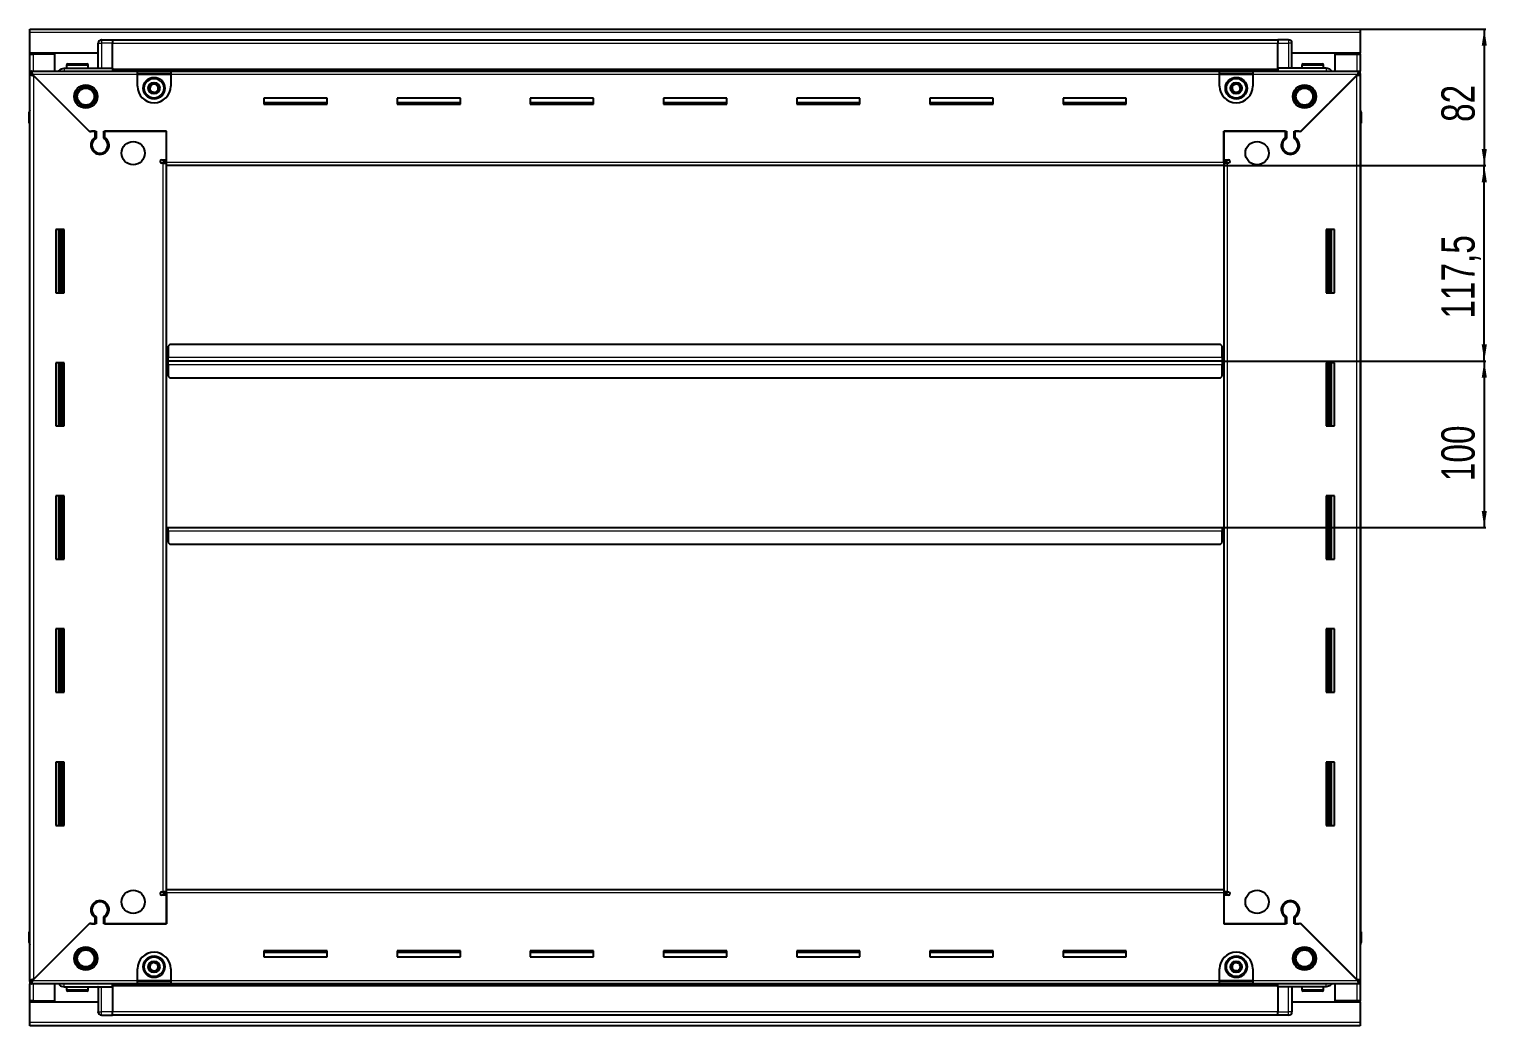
# Model space of a CAD drawing. Header units: millimetres. Extents: x 834 to 4858, y -1009 to 1917.
# Drawn here: x 3983 to 4858, y 1177 to 1776 of the extents above; entities that cross this region are included whole.
import ezdxf

# ---------------------------------------------------------------- set-up
doc = ezdxf.new("R2010")
doc.units = ezdxf.units.MM
doc.layers.add('FORMAT', color=7, linetype='Continuous')
doc.styles.add('SLDTEXTSTYLE0', font='TXT', dxfattribs={"width": 0.75})
doc.dimstyles.new('SLDDIMSTYLE0', dxfattribs={"dimtxt": 20, "dimasz": 10, "dimexe": 0, "dimexo": 0.0625, "dimgap": 5, "dimtad": 2, "dimdec": 1, "dimrnd": 1e-09, "dimzin": 12, "dimdsep": 46, "dimtxsty": 'SLDTEXTSTYLE0', "dimsah": 1, "dimcen": 0.09, "dimadec": 0, "dimazin": 3, "dimtfac": 1, "dimtofl": 0, "dimtmove": 0, "dimatfit": 3, "dimfxl": 0, "dimfrac": 2, "dimtolj": 1, "dimtzin": 12, "dimarcsym": 0})

# ---------------------------------------------------------------- blocks, each defined once
blk = doc.blocks.new('_D_5')
at = {"layer": 'FORMAT'}
for p, q in [((4782.21, 1776.26), (4857.7, 1776.26)), ((4856.7, 1776.26), (4856.7, 1694.26)), ((4700.21, 1694.26), (4857.7, 1694.26))]:
    blk.add_line(p, q, dxfattribs=at)
for points in [[(4856.7, 1776.26), (4855.16, 1766.26), (4858.24, 1766.26)], [(4856.7, 1694.26), (4858.24, 1704.26), (4855.16, 1704.26)]]:
    blk.add_solid(points, dxfattribs=at)
at = {"layer": 'FORMAT', "insert": (4830.92, 1720.48), "char_height": 20, "attachment_point": 1, "rotation": 90, "style": 'SLDTEXTSTYLE0'}
blk.add_mtext('82', dxfattribs=at)
blk = doc.blocks.new('_D_6')
at = {"layer": 'FORMAT'}
for p, q in [((4700.21, 1694.26), (4857.7, 1694.26)), ((4856.7, 1576.76), (4856.7, 1694.26)), ((4699.21, 1576.76), (4857.7, 1576.76))]:
    blk.add_line(p, q, dxfattribs=at)
for points in [[(4856.7, 1694.26), (4855.16, 1684.26), (4858.24, 1684.26)], [(4856.7, 1576.76), (4858.24, 1586.76), (4855.16, 1586.76)]]:
    blk.add_solid(points, dxfattribs=at)
at = {"layer": 'FORMAT', "insert": (4830.92, 1602.26), "char_height": 20, "attachment_point": 1, "rotation": 90, "style": 'SLDTEXTSTYLE0'}
blk.add_mtext('117,5', dxfattribs=at)
blk = doc.blocks.new('_D_7')
at = {"layer": 'FORMAT'}
for p, q in [((4699.21, 1576.76), (4857.7, 1576.76)), ((4856.7, 1576.76), (4856.7, 1476.76)), ((4699.21, 1476.76), (4857.7, 1476.76))]:
    blk.add_line(p, q, dxfattribs=at)
for points in [[(4856.7, 1576.76), (4855.16, 1566.76), (4858.24, 1566.76)], [(4856.7, 1476.76), (4858.24, 1486.76), (4855.16, 1486.76)]]:
    blk.add_solid(points, dxfattribs=at)
at = {"layer": 'FORMAT', "insert": (4830.92, 1504.59), "char_height": 20, "attachment_point": 1, "rotation": 90, "style": 'SLDTEXTSTYLE0'}
blk.add_mtext('100', dxfattribs=at)

msp = doc.modelspace()

# ---------------------------------------------------------------- linework, layer by layer
at = {"color": 7, "linetype": 'Continuous', "lineweight": 25}
for p, q in [((3983.2, 1776.26), (4782.2, 1776.26)), ((3983.2, 1774.16), (3983.2, 1776.26)), ((3983.2, 1761.76), (3983.2, 1774.16)), ((4024.88, 1769.26), (4024.88, 1769.26)), ((4026.2, 1769.76), (4032.7, 1769.76)), ((4026.2, 1769.76), (4032.7, 1769.76)), ((4032.7, 1769.76), (4032.7, 1769.76)), ((4032.7, 1769.76), (4032.7, 1769.76)), ((4032.7, 1769.76), (4032.7, 1767.76)), ((4732.7, 1769.61), (4032.7, 1769.61)), ((4732.7, 1769.76), (4732.7, 1769.76)), ((4739.2, 1769.76), (4732.7, 1769.76)), ((4739.2, 1769.76), (4732.7, 1769.76)), ((4732.7, 1769.76), (4732.7, 1767.76)), ((4782.2, 1776.26), (4782.2, 1774.16)), ((4782.2, 1774.16), (4782.2, 1761.76)), ((4024.2, 1761.76), (3983.2, 1761.76)), ((3983.2, 1761.26), (3983.2, 1761.76)), ((3983.2, 1761.26), (3985.3, 1761.26)), ((3983.2, 1751.01), (3983.2, 1761.26)), ((3984.7, 1761.26), (3984.7, 1761.76)), ((3998.2, 1761.26), (3985.3, 1761.26)), ((3998.2, 1751.01), (3998.2, 1761.26)), ((4024.2, 1752.76), (4024.2, 1767.76)), ((4032.7, 1752.76), (4032.7, 1767.76)), ((4732.7, 1752.76), (4732.7, 1767.76)), ((4741.2, 1767.76), (4741.2, 1767.76)), ((4741.2, 1752.76), (4741.2, 1767.76)), ((4782.2, 1761.76), (4741.2, 1761.76)), ((4767.2, 1751.01), (4767.2, 1761.26)), ((4767.2, 1761.26), (4780.1, 1761.26)), ((4780.1, 1761.26), (4782.2, 1761.26)), ((4780.7, 1761.26), (4780.7, 1761.76)), ((4782.2, 1761.26), (4782.2, 1761.76)), ((4782.2, 1761.26), (4782.2, 1751.01)), ((4003.7, 1752.76), (4032.7, 1752.76)), ((4005.2, 1754.66), (4005.2, 1752.76)), ((4006, 1755.46), (4017.4, 1755.46)), ((4018.2, 1752.76), (4018.2, 1754.66)), ((4032.7, 1752.76), (4032.7, 1752.26)), ((4032.7, 1751.61), (4732.7, 1751.61)), ((4732.7, 1752.76), (4732.7, 1752.26)), ((4761.7, 1752.76), (4732.7, 1752.76)), ((4747.2, 1754.66), (4747.2, 1752.76)), ((4748, 1755.46), (4759.4, 1755.46)), ((4760.2, 1752.76), (4760.2, 1754.66)), ((3983.2, 1749.51), (3983.2, 1751.01)), ((3983.2, 1751.01), (3984.2, 1751.01)), ((3983.2, 1749.01), (3983.2, 1749.51)), ((3983.2, 1749.51), (3984.2, 1749.51)), ((3983.2, 1204.51), (3983.2, 1749.01)), ((3984.7, 1749.01), (3983.2, 1749.01)), ((3984.2, 1751.01), (4047.7, 1751.01)), ((3984.2, 1749.51), (3984.2, 1751.01)), ((3984.8, 1748.91), (4018.7, 1715.01)), ((4019.4, 1714.31), (3985.3, 1748.41)), ((4047.7, 1748.91), (4047.7, 1751.01)), ((4047.7, 1751.01), (4067.7, 1751.01)), ((4047.7, 1749.51), (4067.7, 1749.51)), ((4047.7, 1742.01), (4047.7, 1748.91)), ((4067.7, 1751.01), (4697.7, 1751.01)), ((4067.7, 1751.01), (4067.7, 1748.91)), ((4067.7, 1748.91), (4067.7, 1742.01)), ((4697.7, 1748.91), (4697.7, 1751.01)), ((4697.7, 1751.01), (4717.7, 1751.01)), ((4697.7, 1749.51), (4717.7, 1749.51)), ((4697.7, 1742.01), (4697.7, 1748.91)), ((4717.7, 1751.01), (4781.2, 1751.01)), ((4717.7, 1751.01), (4717.7, 1748.91)), ((4717.7, 1748.91), (4717.7, 1742.01)), ((4780.1, 1748.41), (4746, 1714.31)), ((4746.7, 1715.01), (4780.6, 1748.91)), ((4780.7, 1749.01), (4782.2, 1749.01)), ((4781.2, 1749.51), (4781.2, 1751.01)), ((4781.2, 1751.01), (4782.2, 1751.01)), ((4781.2, 1749.51), (4782.2, 1749.51)), ((4782.2, 1749.51), (4782.2, 1751.01)), ((4782.2, 1749.51), (4782.2, 1749.01)), ((4782.2, 1749.01), (4782.2, 1204.51)), ((4161.7, 1734.76), (4123.7, 1734.76)), ((4123.7, 1734.76), (4123.7, 1731.26)), ((4161.7, 1731.26), (4161.7, 1734.76)), ((4241.7, 1734.76), (4203.7, 1734.76)), ((4203.7, 1734.76), (4203.7, 1731.26)), ((4241.7, 1731.26), (4241.7, 1734.76)), ((4321.7, 1734.76), (4283.7, 1734.76)), ((4283.7, 1734.76), (4283.7, 1731.26)), ((4321.7, 1731.26), (4321.7, 1734.76)), ((4401.7, 1734.76), (4363.7, 1734.76)), ((4363.7, 1734.76), (4363.7, 1731.26)), ((4401.7, 1731.26), (4401.7, 1734.76)), ((4481.7, 1734.76), (4443.7, 1734.76)), ((4443.7, 1734.76), (4443.7, 1731.26)), ((4481.7, 1731.26), (4481.7, 1734.76)), ((4561.7, 1734.76), (4523.7, 1734.76)), ((4523.7, 1734.76), (4523.7, 1731.26)), ((4561.7, 1731.26), (4561.7, 1734.76)), ((4641.7, 1734.76), (4603.7, 1734.76)), ((4603.7, 1734.76), (4603.7, 1731.26)), ((4641.7, 1731.26), (4641.7, 1734.76)), ((3982.7, 1726.26), (3982.7, 1719.76)), ((3982.7, 1719.76), (3982.7, 1726.26)), ((4161.7, 1732.01), (4123.7, 1732.01)), ((4123.7, 1731.26), (4161.7, 1731.26)), ((4241.7, 1732.01), (4203.7, 1732.01)), ((4203.7, 1731.26), (4241.7, 1731.26)), ((4321.7, 1732.01), (4283.7, 1732.01)), ((4283.7, 1731.26), (4321.7, 1731.26)), ((4401.7, 1732.01), (4363.7, 1732.01)), ((4363.7, 1731.26), (4401.7, 1731.26)), ((4481.7, 1732.01), (4443.7, 1732.01)), ((4443.7, 1731.26), (4481.7, 1731.26)), ((4561.7, 1732.01), (4523.7, 1732.01)), ((4523.7, 1731.26), (4561.7, 1731.26)), ((4641.7, 1732.01), (4603.7, 1732.01)), ((4603.7, 1731.26), (4641.7, 1731.26)), ((4782.2, 1727.58), (4782.2, 1727.58)), ((4782.7, 1726.26), (4782.7, 1719.76)), ((4782.7, 1719.76), (4782.7, 1726.26)), ((3982.7, 1719.76), (3982.7, 1719.76)), ((3983.2, 1719.76), (3982.7, 1719.76)), ((3982.85, 1719.76), (3982.85, 1233.76)), ((4782.2, 1719.76), (4782.7, 1719.76)), ((4782.55, 1233.76), (4782.55, 1719.76)), ((4782.7, 1719.76), (4782.7, 1719.76)), ((4782.7, 1719.76), (4782.7, 1719.76)), ((4018.7, 1715.01), (4022.9, 1715.01)), ((4020.1, 1715.01), (4019.4, 1714.31)), ((4022.2, 1715.01), (4020.1, 1715.01)), ((4022.2, 1715.01), (4022.2, 1711.12)), ((4022.9, 1715.01), (4022.9, 1710.72)), ((4027.5, 1715.01), (4065.2, 1715.01)), ((4027.5, 1710.72), (4027.5, 1715.01)), ((4028.2, 1711.12), (4028.2, 1715.01)), ((4065.2, 1715.01), (4028.2, 1715.01)), ((4065.2, 1696.36), (4065.2, 1715.01)), ((4065.2, 1697.76), (4065.2, 1715.01)), ((4700.2, 1715.01), (4737.9, 1715.01)), ((4700.2, 1696.36), (4700.2, 1715.01)), ((4700.2, 1715.01), (4700.2, 1697.76)), ((4737.2, 1715.01), (4700.2, 1715.01)), ((4737.2, 1715.01), (4737.2, 1711.12)), ((4737.9, 1715.01), (4737.9, 1710.72)), ((4742.5, 1715.01), (4746.7, 1715.01)), ((4742.5, 1710.72), (4742.5, 1715.01)), ((4745.3, 1715.01), (4743.2, 1715.01)), ((4743.2, 1711.12), (4743.2, 1715.01)), ((4746, 1714.31), (4745.3, 1715.01)), ((4023.2, 1702.14), (4023.2, 1701.38)), ((4742.2, 1702.14), (4742.2, 1701.38)), ((4062.35, 1697.76), (4065.2, 1697.76)), ((4063.1, 1695.76), (4062.35, 1695.76)), ((4063.1, 1695.76), (4065.2, 1695.76)), ((4065.2, 1696.76), (4063.2, 1696.76)), ((4063.2, 1696.76), (4063.2, 1695.76)), ((4065.2, 1694.26), (4065.2, 1696.36)), ((4700.2, 1694.26), (4065.2, 1694.26)), ((4065.2, 1259.26), (4065.2, 1694.26)), ((4700.2, 1697.76), (4703.05, 1697.76)), ((4702.2, 1696.76), (4700.2, 1696.76)), ((4700.2, 1696.36), (4700.2, 1694.26)), ((4700.2, 1695.76), (4702.3, 1695.76)), ((4700.2, 1694.26), (4700.2, 1259.26)), ((4702.2, 1695.76), (4702.2, 1696.76)), ((4703.05, 1695.76), (4702.3, 1695.76)), ((4003.7, 1655.76), (3998.7, 1655.76)), ((3998.7, 1655.76), (3998.7, 1617.76)), ((4000.85, 1617.76), (4000.85, 1655.76)), ((4002.64, 1617.76), (4002.64, 1655.76)), ((4002.68, 1617.76), (4002.68, 1655.76)), ((4003.7, 1617.76), (4003.7, 1655.76)), ((4761.7, 1655.76), (4761.7, 1617.76)), ((4766.7, 1655.76), (4761.7, 1655.76)), ((4762.72, 1655.76), (4762.72, 1617.76)), ((4762.76, 1655.76), (4762.76, 1617.76)), ((4764.55, 1655.76), (4764.55, 1617.76)), ((4766.7, 1617.76), (4766.7, 1655.76)), ((3998.7, 1617.76), (4003.7, 1617.76)), ((4761.7, 1617.76), (4766.7, 1617.76)), ((4067.2, 1586.76), (4066.2, 1585.76)), ((4066.2, 1585.76), (4066.2, 1578.86)), ((4698.2, 1586.76), (4067.2, 1586.76)), ((4699.2, 1585.76), (4698.2, 1586.76)), ((4699.2, 1578.86), (4699.2, 1585.76)), ((4065.95, 1576.76), (4065.2, 1576.76)), ((4066.2, 1579.61), (4065.95, 1579.61)), ((4065.95, 1579.61), (4065.95, 1576.76)), ((4065.95, 1576.76), (4065.95, 1573.91)), ((4066.2, 1576.76), (4066.2, 1578.86)), ((4699.2, 1576.76), (4066.2, 1576.76)), ((4066.2, 1574.66), (4066.2, 1576.76)), ((4699.45, 1579.61), (4699.2, 1579.61)), ((4699.2, 1578.86), (4699.2, 1576.76)), ((4699.2, 1576.76), (4699.2, 1574.66)), ((4699.45, 1576.76), (4699.45, 1579.61)), ((4700.2, 1576.76), (4699.45, 1576.76)), ((4699.45, 1573.91), (4699.45, 1576.76)), ((4003.7, 1575.76), (3998.7, 1575.76)), ((3998.7, 1575.76), (3998.7, 1537.76)), ((4000.85, 1537.76), (4000.85, 1575.76)), ((4002.64, 1537.76), (4002.64, 1575.76)), ((4002.68, 1537.76), (4002.68, 1575.76)), ((4003.7, 1537.76), (4003.7, 1575.76)), ((4065.95, 1573.91), (4066.2, 1573.91)), ((4066.2, 1574.66), (4066.2, 1567.76)), ((4066.2, 1567.76), (4067.2, 1566.76)), ((4698.2, 1566.76), (4699.2, 1567.76)), ((4699.2, 1567.76), (4699.2, 1574.66)), ((4699.2, 1573.91), (4699.45, 1573.91)), ((4761.7, 1575.76), (4761.7, 1537.76)), ((4766.7, 1575.76), (4761.7, 1575.76)), ((4762.72, 1575.76), (4762.72, 1537.76)), ((4762.76, 1575.76), (4762.76, 1537.76)), ((4764.55, 1575.76), (4764.55, 1537.76)), ((4766.7, 1537.76), (4766.7, 1575.76)), ((4067.2, 1566.76), (4698.2, 1566.76)), ((3998.7, 1537.76), (4003.7, 1537.76)), ((4761.7, 1537.76), (4766.7, 1537.76)), ((4003.7, 1495.76), (3998.7, 1495.76)), ((3998.7, 1495.76), (3998.7, 1457.76)), ((4000.85, 1457.76), (4000.85, 1495.76)), ((4002.64, 1457.76), (4002.64, 1495.76)), ((4002.68, 1457.76), (4002.68, 1495.76)), ((4003.7, 1457.76), (4003.7, 1495.76)), ((4761.7, 1495.76), (4761.7, 1457.76)), ((4766.7, 1495.76), (4761.7, 1495.76)), ((4762.72, 1495.76), (4762.72, 1457.76)), ((4762.76, 1495.76), (4762.76, 1457.76)), ((4764.55, 1495.76), (4764.55, 1457.76)), ((4766.7, 1457.76), (4766.7, 1495.76)), ((4065.2, 1476.76), (4065.95, 1476.76)), ((4065.95, 1476.76), (4065.95, 1473.91)), ((4065.95, 1473.91), (4066.2, 1473.91)), ((4066.2, 1474.66), (4066.2, 1476.76)), ((4066.2, 1476.76), (4699.2, 1476.76)), ((4066.2, 1474.66), (4066.2, 1467.76)), ((4699.2, 1476.76), (4699.2, 1474.66)), ((4699.2, 1467.76), (4699.2, 1474.66)), ((4699.2, 1473.91), (4699.45, 1473.91)), ((4699.45, 1473.91), (4699.45, 1476.76)), ((4699.45, 1476.76), (4700.2, 1476.76)), ((4066.2, 1467.76), (4067.2, 1466.76)), ((4067.2, 1466.76), (4698.2, 1466.76)), ((4698.2, 1466.76), (4699.2, 1467.76)), ((3998.7, 1457.76), (4003.7, 1457.76)), ((4761.7, 1457.76), (4766.7, 1457.76)), ((4003.7, 1415.76), (3998.7, 1415.76)), ((3998.7, 1415.76), (3998.7, 1377.76)), ((4000.85, 1377.76), (4000.85, 1415.76)), ((4002.64, 1377.76), (4002.64, 1415.76)), ((4002.68, 1377.76), (4002.68, 1415.76)), ((4003.7, 1377.76), (4003.7, 1415.76)), ((4761.7, 1415.76), (4761.7, 1377.76)), ((4766.7, 1415.76), (4761.7, 1415.76)), ((4762.72, 1415.76), (4762.72, 1377.76)), ((4762.76, 1415.76), (4762.76, 1377.76)), ((4764.55, 1415.76), (4764.55, 1377.76)), ((4766.7, 1377.76), (4766.7, 1415.76)), ((3998.7, 1377.76), (4003.7, 1377.76)), ((4761.7, 1377.76), (4766.7, 1377.76)), ((4003.7, 1335.76), (3998.7, 1335.76)), ((3998.7, 1335.76), (3998.7, 1297.76)), ((4000.85, 1297.76), (4000.85, 1335.76)), ((4002.64, 1297.76), (4002.64, 1335.76)), ((4002.68, 1297.76), (4002.68, 1335.76)), ((4003.7, 1297.76), (4003.7, 1335.76)), ((4761.7, 1335.76), (4761.7, 1297.76)), ((4766.7, 1335.76), (4761.7, 1335.76)), ((4762.72, 1335.76), (4762.72, 1297.76)), ((4762.76, 1335.76), (4762.76, 1297.76)), ((4764.55, 1335.76), (4764.55, 1297.76)), ((4766.7, 1297.76), (4766.7, 1335.76)), ((3998.7, 1297.76), (4003.7, 1297.76)), ((4761.7, 1297.76), (4766.7, 1297.76)), ((4023.2, 1252.13), (4023.2, 1251.37)), ((4062.35, 1257.76), (4063.1, 1257.76)), ((4065.2, 1255.76), (4062.35, 1255.76)), ((4065.2, 1257.76), (4063.1, 1257.76)), ((4063.2, 1257.76), (4063.2, 1256.76)), ((4063.2, 1256.76), (4065.2, 1256.76)), ((4065.2, 1259.26), (4700.2, 1259.26)), ((4065.2, 1257.16), (4065.2, 1259.26)), ((4065.2, 1257.16), (4065.2, 1238.51)), ((4065.2, 1238.51), (4065.2, 1255.76)), ((4700.2, 1259.26), (4700.2, 1257.16)), ((4702.3, 1257.76), (4700.2, 1257.76)), ((4700.2, 1257.16), (4700.2, 1238.51)), ((4700.2, 1256.76), (4702.2, 1256.76)), ((4700.2, 1255.76), (4700.2, 1238.51)), ((4703.05, 1255.76), (4700.2, 1255.76)), ((4702.2, 1256.76), (4702.2, 1257.76)), ((4702.3, 1257.76), (4703.05, 1257.76)), ((4742.2, 1252.13), (4742.2, 1251.37)), ((4018.7, 1238.51), (3984.8, 1204.61)), ((3985.3, 1205.11), (4019.4, 1239.21)), ((4022.9, 1238.51), (4018.7, 1238.51)), ((4019.4, 1239.21), (4020.1, 1238.51)), ((4020.1, 1238.51), (4022.2, 1238.51)), ((4022.2, 1242.4), (4022.2, 1238.51)), ((4022.9, 1242.79), (4022.9, 1238.51)), ((4027.5, 1238.51), (4027.5, 1242.79)), ((4065.2, 1238.51), (4027.5, 1238.51)), ((4028.2, 1238.51), (4028.2, 1242.4)), ((4028.2, 1238.51), (4065.2, 1238.51)), ((4737.9, 1238.51), (4700.2, 1238.51)), ((4700.2, 1238.51), (4737.2, 1238.51)), ((4737.2, 1242.4), (4737.2, 1238.51)), ((4737.9, 1242.79), (4737.9, 1238.51)), ((4742.5, 1238.51), (4742.5, 1242.79)), ((4746.7, 1238.51), (4742.5, 1238.51)), ((4743.2, 1238.51), (4743.2, 1242.4)), ((4743.2, 1238.51), (4745.3, 1238.51)), ((4745.3, 1238.51), (4746, 1239.21)), ((4746, 1239.21), (4780.1, 1205.11)), ((4780.6, 1204.61), (4746.7, 1238.51)), ((3982.7, 1233.76), (3982.7, 1233.76)), ((3982.7, 1227.26), (3982.7, 1233.76)), ((3982.7, 1233.76), (3982.7, 1233.76)), ((3982.7, 1233.76), (3982.7, 1227.26)), ((3983.2, 1233.76), (3982.7, 1233.76)), ((3983.2, 1225.93), (3983.2, 1225.93)), ((4782.2, 1233.76), (4782.7, 1233.76)), ((4782.7, 1233.76), (4782.7, 1233.76)), ((4782.7, 1227.26), (4782.7, 1233.76)), ((4782.7, 1233.76), (4782.7, 1227.26)), ((4161.7, 1222.26), (4123.7, 1222.26)), ((4123.7, 1222.26), (4123.7, 1218.76)), ((4123.7, 1221.51), (4161.7, 1221.51)), ((4123.7, 1218.76), (4161.7, 1218.76)), ((4161.7, 1218.76), (4161.7, 1222.26)), ((4241.7, 1222.26), (4203.7, 1222.26)), ((4203.7, 1222.26), (4203.7, 1218.76)), ((4203.7, 1221.51), (4241.7, 1221.51)), ((4203.7, 1218.76), (4241.7, 1218.76)), ((4241.7, 1218.76), (4241.7, 1222.26)), ((4321.7, 1222.26), (4283.7, 1222.26)), ((4283.7, 1222.26), (4283.7, 1218.76)), ((4283.7, 1221.51), (4321.7, 1221.51)), ((4283.7, 1218.76), (4321.7, 1218.76)), ((4321.7, 1218.76), (4321.7, 1222.26)), ((4401.7, 1222.26), (4363.7, 1222.26)), ((4363.7, 1222.26), (4363.7, 1218.76)), ((4363.7, 1221.51), (4401.7, 1221.51)), ((4363.7, 1218.76), (4401.7, 1218.76)), ((4401.7, 1218.76), (4401.7, 1222.26)), ((4481.7, 1222.26), (4443.7, 1222.26)), ((4443.7, 1222.26), (4443.7, 1218.76)), ((4443.7, 1221.51), (4481.7, 1221.51)), ((4443.7, 1218.76), (4481.7, 1218.76)), ((4481.7, 1218.76), (4481.7, 1222.26)), ((4561.7, 1222.26), (4523.7, 1222.26)), ((4523.7, 1222.26), (4523.7, 1218.76)), ((4523.7, 1221.51), (4561.7, 1221.51)), ((4523.7, 1218.76), (4561.7, 1218.76)), ((4561.7, 1218.76), (4561.7, 1222.26)), ((4641.7, 1222.26), (4603.7, 1222.26)), ((4603.7, 1222.26), (4603.7, 1218.76)), ((4603.7, 1221.51), (4641.7, 1221.51)), ((4603.7, 1218.76), (4641.7, 1218.76)), ((4641.7, 1218.76), (4641.7, 1222.26)), ((4047.7, 1204.61), (4047.7, 1211.51)), ((4067.7, 1211.51), (4067.7, 1204.61)), ((4697.7, 1204.61), (4697.7, 1211.51)), ((4717.7, 1211.51), (4717.7, 1204.61)), ((3983.2, 1204.01), (3983.2, 1204.51)), ((3984.7, 1204.51), (3983.2, 1204.51)), ((3983.2, 1204.01), (3983.2, 1202.51)), ((3984.2, 1204.01), (3983.2, 1204.01)), ((3983.2, 1192.26), (3983.2, 1202.51)), ((3984.2, 1202.51), (3983.2, 1202.51)), ((3984.2, 1204.01), (3984.2, 1202.51)), ((4047.7, 1202.51), (3984.2, 1202.51)), ((3998.2, 1192.26), (3998.2, 1202.51)), ((4003.7, 1200.76), (4032.7, 1200.76)), ((4005.2, 1200.76), (4005.2, 1198.86)), ((4018.2, 1198.86), (4018.2, 1200.76)), ((4024.2, 1200.76), (4024.2, 1185.76)), ((4732.7, 1201.91), (4032.7, 1201.91)), ((4032.7, 1200.76), (4032.7, 1201.26)), ((4032.7, 1200.76), (4032.7, 1185.76)), ((4047.7, 1202.51), (4047.7, 1204.61)), ((4067.7, 1204.01), (4047.7, 1204.01)), ((4067.7, 1202.51), (4047.7, 1202.51)), ((4067.7, 1204.61), (4067.7, 1202.51)), ((4697.7, 1202.51), (4067.7, 1202.51)), ((4697.7, 1202.51), (4697.7, 1204.61)), ((4717.7, 1204.01), (4697.7, 1204.01)), ((4717.7, 1202.51), (4697.7, 1202.51)), ((4717.7, 1204.61), (4717.7, 1202.51)), ((4781.2, 1202.51), (4717.7, 1202.51)), ((4732.7, 1200.76), (4732.7, 1201.26)), ((4761.7, 1200.76), (4732.7, 1200.76)), ((4732.7, 1200.76), (4732.7, 1185.76)), ((4741.2, 1200.76), (4741.2, 1185.76)), ((4747.2, 1200.76), (4747.2, 1198.86)), ((4760.2, 1198.86), (4760.2, 1200.76)), ((4767.2, 1192.26), (4767.2, 1202.51)), ((4780.7, 1204.51), (4782.2, 1204.51)), ((4781.2, 1204.01), (4781.2, 1202.51)), ((4782.2, 1204.01), (4781.2, 1204.01)), ((4782.2, 1202.51), (4781.2, 1202.51)), ((4782.2, 1204.51), (4782.2, 1204.01)), ((4782.2, 1204.01), (4782.2, 1202.51)), ((4782.2, 1202.51), (4782.2, 1192.26)), ((3985.3, 1192.26), (3983.2, 1192.26)), ((3983.2, 1191.76), (3983.2, 1192.26)), ((3983.2, 1191.76), (4024.2, 1191.76)), ((3983.2, 1179.36), (3983.2, 1191.76)), ((3984.7, 1191.76), (3984.7, 1192.26)), ((3985.3, 1192.26), (3998.2, 1192.26)), ((4009.77, 1198.06), (4006, 1198.06)), ((4017.4, 1198.06), (4009.77, 1198.06)), ((4741.2, 1191.76), (4782.2, 1191.76)), ((4754.99, 1198.06), (4748, 1198.06)), ((4759.4, 1198.06), (4754.99, 1198.06)), ((4780.1, 1192.26), (4767.2, 1192.26)), ((4782.2, 1192.26), (4780.1, 1192.26)), ((4780.7, 1191.76), (4780.7, 1192.26)), ((4782.2, 1191.76), (4782.2, 1192.26)), ((4782.2, 1191.76), (4782.2, 1179.36)), ((4024.2, 1185.76), (4024.2, 1185.76)), ((4026.2, 1183.76), (4032.7, 1183.76)), ((4026.2, 1183.76), (4032.7, 1183.76)), ((4032.7, 1183.76), (4032.7, 1185.76)), ((4032.7, 1183.91), (4732.7, 1183.91)), ((4032.7, 1183.76), (4032.7, 1183.76)), ((4732.7, 1183.76), (4732.7, 1185.76)), ((4732.7, 1183.76), (4732.7, 1183.76)), ((4739.2, 1183.76), (4732.7, 1183.76)), ((4732.7, 1183.76), (4732.7, 1183.76)), ((4739.2, 1183.76), (4732.7, 1183.76)), ((4740.52, 1184.26), (4740.52, 1184.26)), ((3983.2, 1177.26), (3983.2, 1179.36)), ((4782.2, 1177.26), (3983.2, 1177.26)), ((4782.2, 1179.36), (4782.2, 1177.26))]:
    msp.add_line(p, q, dxfattribs=at)
at = {"color": 8, "linetype": 'Continuous', "lineweight": 18}
for p, q in [((4782.2, 1774.16), (3983.2, 1774.16)), ((4026.2, 1769.76), (4026.2, 1767.76)), ((4739.2, 1769.76), (4739.2, 1767.76)), ((3985.3, 1761.26), (3985.3, 1761.76)), ((3985.3, 1751.01), (3985.3, 1761.26)), ((4024.2, 1767.76), (4026.2, 1767.76)), ((4026.2, 1767.76), (4026.2, 1752.76)), ((4032.7, 1767.76), (4026.2, 1767.76)), ((4732.7, 1767.61), (4032.7, 1767.61)), ((4732.7, 1767.76), (4739.2, 1767.76)), ((4739.2, 1767.76), (4739.2, 1752.76)), ((4741.2, 1767.76), (4739.2, 1767.76)), ((4780.1, 1761.76), (4780.1, 1761.26)), ((4780.1, 1761.26), (4780.1, 1751.01)), ((4005.2, 1754.66), (4018.2, 1754.66)), ((4732.7, 1752.26), (4032.7, 1752.26)), ((4747.2, 1754.66), (4760.2, 1754.66)), ((4047.7, 1748.91), (3984.8, 1748.91)), ((3985.3, 1748.41), (3985.3, 1205.11)), ((4732.7, 1751.02), (4032.7, 1751.02)), ((4047.7, 1748.91), (4067.7, 1748.91)), ((4697.7, 1748.91), (4067.7, 1748.91)), ((4697.7, 1748.91), (4717.7, 1748.91)), ((4780.6, 1748.91), (4717.7, 1748.91)), ((4780.1, 1205.11), (4780.1, 1748.41)), ((3983.2, 1726.26), (3982.7, 1726.26)), ((4782.2, 1726.26), (4782.7, 1726.26)), ((4063.1, 1257.76), (4063.1, 1695.76)), ((4065.2, 1696.36), (4700.2, 1696.36)), ((4702.3, 1695.76), (4702.3, 1257.76)), ((4000.2, 1655.76), (4000.2, 1617.76)), ((4001.43, 1655.76), (4001.43, 1617.76)), ((4763.96, 1617.76), (4763.96, 1655.76)), ((4765.2, 1617.76), (4765.2, 1655.76)), ((4699.2, 1578.86), (4066.2, 1578.86)), ((4000.2, 1575.76), (4000.2, 1537.76)), ((4001.43, 1575.76), (4001.43, 1537.76)), ((4066.2, 1574.66), (4699.2, 1574.66)), ((4763.96, 1537.76), (4763.96, 1575.76)), ((4765.2, 1537.76), (4765.2, 1575.76)), ((4000.2, 1495.76), (4000.2, 1457.76)), ((4001.43, 1495.76), (4001.43, 1457.76)), ((4763.96, 1457.76), (4763.96, 1495.76)), ((4765.2, 1457.76), (4765.2, 1495.76)), ((4066.2, 1474.66), (4699.2, 1474.66)), ((4000.2, 1415.76), (4000.2, 1377.76)), ((4001.43, 1415.76), (4001.43, 1377.76)), ((4763.96, 1377.76), (4763.96, 1415.76)), ((4765.2, 1377.76), (4765.2, 1415.76)), ((4000.2, 1335.76), (4000.2, 1297.76)), ((4001.43, 1335.76), (4001.43, 1297.76)), ((4763.96, 1297.76), (4763.96, 1335.76)), ((4765.2, 1297.76), (4765.2, 1335.76)), ((4700.2, 1257.16), (4065.2, 1257.16)), ((3983.2, 1227.26), (3982.7, 1227.26)), ((4782.2, 1227.26), (4782.7, 1227.26)), ((3984.8, 1204.61), (4047.7, 1204.61)), ((3985.3, 1192.26), (3985.3, 1202.51)), ((4026.2, 1185.76), (4026.2, 1200.76)), ((4032.7, 1202.49), (4732.7, 1202.49)), ((4032.7, 1201.26), (4732.7, 1201.26)), ((4067.7, 1204.61), (4047.7, 1204.61)), ((4067.7, 1204.61), (4697.7, 1204.61)), ((4717.7, 1204.61), (4697.7, 1204.61)), ((4717.7, 1204.61), (4780.6, 1204.61)), ((4739.2, 1185.76), (4739.2, 1200.76)), ((4780.1, 1202.51), (4780.1, 1192.26)), ((3985.3, 1191.76), (3985.3, 1192.26)), ((4009.5, 1198.86), (4005.2, 1198.86)), ((4018.2, 1198.86), (4009.5, 1198.86)), ((4755.17, 1198.86), (4747.2, 1198.86)), ((4760.2, 1198.86), (4755.17, 1198.86)), ((4780.1, 1192.26), (4780.1, 1191.76)), ((4024.2, 1185.76), (4026.2, 1185.76)), ((4032.7, 1185.76), (4026.2, 1185.76)), ((4026.2, 1183.76), (4026.2, 1185.76)), ((4032.7, 1185.91), (4732.7, 1185.91)), ((4732.7, 1185.76), (4739.2, 1185.76)), ((4741.2, 1185.76), (4739.2, 1185.76)), ((4739.2, 1183.76), (4739.2, 1185.76)), ((4782.2, 1179.36), (3983.2, 1179.36))]:
    msp.add_line(p, q, dxfattribs=at)
at = {"color": 7, "linetype": 'Continuous', "lineweight": 25, "flags": 128}
msp.add_lwpolyline([(4024.35, 1185.01), (4024.24, 1185.37), (4024.2, 1185.76)], dxfattribs=at)
at = {"color": 7, "linetype": 'Continuous', "lineweight": 25}
for centre, radius in [((4016.7, 1735.76), 7), ((4057.7, 1740.76), 6.5), ((4057.7, 1740.76), 3.46), ((4707.7, 1740.76), 6.5), ((4707.7, 1740.76), 3.46), ((4748.7, 1735.76), 7), ((4016.7, 1735.76), 6.02), ((4016.7, 1735.76), 5.1), ((4748.7, 1735.76), 6.03), ((4748.7, 1735.76), 5.1), ((4045.2, 1701.76), 7), ((4720.2, 1701.76), 7), ((4045.2, 1251.76), 7), ((4720.2, 1251.76), 7), ((4016.7, 1217.76), 7), ((4016.7, 1217.76), 6.03), ((4016.7, 1217.76), 5.1), ((4057.7, 1212.76), 6.5), ((4707.7, 1212.76), 6.5), ((4748.7, 1217.76), 7), ((4748.7, 1217.76), 6.03), ((4748.7, 1217.76), 5.1), ((4057.7, 1212.76), 3.46), ((4707.7, 1212.76), 3.46)]:
    msp.add_circle(centre, radius, dxfattribs=at)
at = {"color": 8, "linetype": 'Continuous', "lineweight": 18}
for centre in [(4057.7, 1740.76), (4707.7, 1740.76), (4057.7, 1212.76), (4707.7, 1212.76)]:
    msp.add_circle(centre, 5.7, dxfattribs=at)
at = {"color": 7, "linetype": 'Continuous', "lineweight": 25}
for centre, radius, start, end in [((4026.2, 1767.76), 2, 90, 180), ((4026.2, 1767.76), 2, 131.40962, 180), ((4026.2, 1767.76), 2, 90, 131.40962), ((4739.2, 1767.76), 2, 0, 90), ((4006, 1754.66), 0.8, 90, 180), ((4017.4, 1754.66), 0.8, 0, 90), ((4024, 1752.96), 0.2, 270, 0), ((4741.4, 1752.96), 0.2, 180, 270), ((4748, 1754.66), 0.8, 90, 180), ((4759.4, 1754.66), 0.8, 0, 90), ((4057.7, 1740.76), 2.5, 134.01559, 194.01559), ((4057.7, 1740.76), 2.5, 74.01559, 134.01559), ((4057.7, 1740.76), 2.5, 14.01559, 74.01559), ((4707.7, 1740.76), 2.5, 100.11158, 160.11158), ((4707.7, 1740.76), 2.5, 40.11158, 100.11158), ((4707.7, 1740.76), 2.5, 340.11158, 40.11158), ((4057.7, 1742.01), 10, 180, 270), ((4057.7, 1740.76), 2.5, 194.01559, 254.01559), ((4057.7, 1740.76), 2.5, 254.01559, 314.01559), ((4057.7, 1742.01), 10, 270, 0), ((4057.7, 1740.76), 2.5, 314.01559, 14.01559), ((4707.7, 1742.01), 10, 180, 270), ((4707.7, 1740.76), 2.5, 160.11158, 220.11158), ((4707.7, 1740.76), 2.5, 220.11158, 280.11158), ((4707.7, 1742.01), 10, 270, 0), ((4707.7, 1740.76), 2.5, 280.11158, 340.11158), ((3984.7, 1726.26), 2, 138.59038, 180), ((4780.7, 1726.26), 2, 0, 41.39416), ((4025.2, 1706.51), 5.5, 123.05573, 56.94427), ((4025.2, 1706.51), 4.8, 118.63099, 61.36901), ((4740.2, 1706.51), 5.5, 123.05573, 56.94427), ((4740.2, 1706.51), 4.8, 118.63099, 61.36901), ((4062.35, 1696.76), 1, 90, 270), ((4703.05, 1696.76), 1, 270, 90), ((4025.2, 1247.01), 5.5, 303.05573, 236.94427), ((4062.35, 1256.76), 1, 90, 270), ((4703.05, 1256.76), 1, 270, 90), ((4740.2, 1247.01), 5.5, 303.05573, 236.94427), ((4025.2, 1247.01), 4.8, 298.63099, 241.36901), ((4740.2, 1247.01), 4.8, 298.63099, 241.36901), ((3984.7, 1227.26), 2, 180, 221.39416), ((4780.7, 1227.26), 2, 318.59038, 0), ((4057.7, 1211.51), 10, 90, 180), ((4057.7, 1211.51), 10, 0, 90), ((4707.7, 1211.51), 10, 90, 180), ((4707.7, 1211.51), 10, 0, 90), ((4057.7, 1212.76), 2.5, 127.47401, 187.47401), ((4057.7, 1212.76), 2.5, 187.47401, 247.47401), ((4057.7, 1212.76), 2.5, 67.47401, 127.47401), ((4057.7, 1212.76), 2.5, 247.47401, 307.47401), ((4057.7, 1212.76), 2.5, 7.47401, 67.47401), ((4057.7, 1212.76), 2.5, 307.47401, 7.47401), ((4707.7, 1212.76), 2.5, 147.04236, 207.04236), ((4707.7, 1212.76), 2.5, 207.04236, 267.04236), ((4707.7, 1212.76), 2.5, 87.04236, 147.04236), ((4707.7, 1212.76), 2.5, 267.04236, 327.04236), ((4707.7, 1212.76), 2.5, 27.04236, 87.04236), ((4707.7, 1212.76), 2.5, 327.04236, 27.04236), ((4024, 1200.56), 0.2, 0, 90), ((4741.4, 1200.56), 0.2, 90, 180), ((4006, 1198.86), 0.8, 180, 270), ((4017.4, 1198.86), 0.8, 270, 360), ((4748, 1198.86), 0.8, 180, 270), ((4759.4, 1198.86), 0.8, 270, 0), ((4026.2, 1185.76), 2, 180, 270), ((4739.2, 1185.76), 2, 270, 0)]:
    msp.add_arc(centre, radius, start, end, dxfattribs=at)
for points, knots in [([(4000.48, 1751.01), (4000.6, 1751.21), (4000.99, 1751.86), (4002.15, 1752.57), (4003.18, 1752.69), (4003.7, 1752.76)], [0, 0, 0, 0, 0.18225, 0.591125, 1, 1, 1, 1]), ([(4032.7, 1752.76), (4032.7, 1752.72), (4032.7, 1752.64), (4032.7, 1752.03), (4032.7, 1751.45), (4032.7, 1751.05), (4032.7, 1751.02)], [0, 0, 0, 0, 0.324279, 0.648558, 0.972836, 1, 1, 1, 1]), ([(4732.7, 1752.76), (4732.7, 1752.72), (4732.7, 1752.64), (4732.7, 1752.03), (4732.7, 1751.45), (4732.7, 1751.05), (4732.7, 1751.02)], [0, 0, 0, 0, 0.3242788, 0.6485576, 0.9728365, 1, 1, 1, 1]), ([(4764.91, 1751.01), (4764.79, 1751.21), (4764.41, 1751.86), (4763.25, 1752.57), (4762.22, 1752.69), (4761.7, 1752.76)], [0, 0, 0, 0, 0.18225, 0.591125, 1, 1, 1, 1]), ([(3983.2, 1749.01), (3983.23, 1748.96), (3983.28, 1748.87), (3983.67, 1748.74), (3984.23, 1748.61), (3984.81, 1748.5), (3985.17, 1748.43), (3985.3, 1748.41)], [0, 0, 0, 0, 0.230255, 0.448522, 0.666786, 0.88505, 1, 1, 1, 1]), ([(3984.8, 1748.91), (3984.75, 1749.16), (3984.66, 1749.65), (3984.53, 1750.3), (3984.4, 1750.76), (3984.29, 1750.98), (3984.22, 1751), (3984.2, 1751.01)], [0, 0, 0, 0, 0.2302553, 0.4485219, 0.6667858, 0.8850496, 1, 1, 1, 1]), ([(4054.92, 1741.55), (4055.29, 1741.91), (4055.99, 1742.58), (4056.68, 1743.25), (4057, 1743.56)], [0, 0, 0, 0, 0.5346859, 1, 1, 1, 1]), ([(4057, 1743.56), (4057.5, 1743.42), (4058.42, 1743.15), (4059.35, 1742.89), (4059.78, 1742.76)], [0, 0, 0, 0, 0.534686, 1, 1, 1, 1]), ([(4059.78, 1742.76), (4059.81, 1742.64), (4059.95, 1742.06), (4060.19, 1741.1), (4060.39, 1740.3), (4060.47, 1739.96)], [0, 0, 0, 0, 0.133125, 0.637099, 1, 1, 1, 1]), ([(4704.86, 1740.25), (4704.9, 1740.37), (4705.1, 1740.93), (4705.44, 1741.87), (4705.72, 1742.64), (4705.84, 1742.96)], [0, 0, 0, 0, 0.133125, 0.637099, 1, 1, 1, 1]), ([(4705.84, 1742.96), (4706.35, 1743.06), (4707.3, 1743.22), (4708.24, 1743.39), (4708.68, 1743.47)], [0, 0, 0, 0, 0.534686, 1, 1, 1, 1]), ([(4708.68, 1743.47), (4709.01, 1743.08), (4709.63, 1742.34), (4710.25, 1741.61), (4710.54, 1741.26)], [0, 0, 0, 0, 0.534686, 1, 1, 1, 1]), ([(4780.1, 1748.41), (4780.35, 1748.45), (4780.85, 1748.54), (4781.49, 1748.68), (4781.95, 1748.81), (4782.17, 1748.92), (4782.19, 1748.98), (4782.2, 1749.01)], [0, 0, 0, 0, 0.230255, 0.448522, 0.666786, 0.88505, 1, 1, 1, 1]), ([(4781.2, 1751.01), (4781.15, 1750.98), (4781.06, 1750.93), (4780.93, 1750.54), (4780.8, 1749.98), (4780.69, 1749.4), (4780.62, 1749.03), (4780.6, 1748.91)], [0, 0, 0, 0, 0.230255, 0.448522, 0.666786, 0.88505, 1, 1, 1, 1]), ([(4055.62, 1738.75), (4055.54, 1739.09), (4055.34, 1739.88), (4055.1, 1740.85), (4054.95, 1741.43), (4054.92, 1741.55)], [0, 0, 0, 0, 0.362901, 0.866875, 1, 1, 1, 1]), ([(4058.4, 1737.96), (4057.9, 1738.1), (4056.98, 1738.36), (4056.05, 1738.63), (4055.62, 1738.75)], [0, 0, 0, 0, 0.534686, 1, 1, 1, 1]), ([(4060.47, 1739.96), (4060.1, 1739.6), (4059.41, 1738.93), (4058.72, 1738.27), (4058.4, 1737.96)], [0, 0, 0, 0, 0.534686, 1, 1, 1, 1]), ([(4706.72, 1738.04), (4706.38, 1738.44), (4705.76, 1739.17), (4705.14, 1739.91), (4704.86, 1740.25)], [0, 0, 0, 0, 0.534686, 1, 1, 1, 1]), ([(4709.56, 1738.55), (4709.05, 1738.46), (4708.1, 1738.29), (4707.16, 1738.12), (4706.72, 1738.04)], [0, 0, 0, 0, 0.534686, 1, 1, 1, 1]), ([(4710.54, 1741.26), (4710.42, 1740.94), (4710.14, 1740.17), (4709.81, 1739.23), (4709.6, 1738.67), (4709.56, 1738.55)], [0, 0, 0, 0, 0.362901, 0.866875, 1, 1, 1, 1]), ([(4055.03, 1213.86), (4055.13, 1213.94), (4055.61, 1214.3), (4056.4, 1214.91), (4057.05, 1215.41), (4057.32, 1215.62)], [0, 0, 0, 0, 0.133125, 0.637099, 1, 1, 1, 1]), ([(4055.41, 1211), (4055.34, 1211.51), (4055.22, 1212.47), (4055.09, 1213.42), (4055.03, 1213.86)], [0, 0, 0, 0, 0.534686, 1, 1, 1, 1]), ([(4058.07, 1209.89), (4057.6, 1210.09), (4056.71, 1210.46), (4055.82, 1210.83), (4055.41, 1211)], [0, 0, 0, 0, 0.534686, 1, 1, 1, 1]), ([(4057.32, 1215.62), (4057.8, 1215.42), (4058.69, 1215.05), (4059.58, 1214.68), (4059.99, 1214.51)], [0, 0, 0, 0, 0.534686, 1, 1, 1, 1]), ([(4060.37, 1211.65), (4060.09, 1211.44), (4059.44, 1210.94), (4058.65, 1210.34), (4058.17, 1209.97), (4058.07, 1209.89)], [0, 0, 0, 0, 0.362901, 0.866875, 1, 1, 1, 1]), ([(4059.99, 1214.51), (4060.06, 1214), (4060.18, 1213.05), (4060.31, 1212.09), (4060.37, 1211.65)], [0, 0, 0, 0, 0.534686, 1, 1, 1, 1]), ([(4704.82, 1212.91), (4705.1, 1213.34), (4705.62, 1214.15), (4706.14, 1214.95), (4706.39, 1215.33)], [0, 0, 0, 0, 0.5346859, 1, 1, 1, 1]), ([(4706.13, 1210.33), (4705.89, 1210.79), (4705.46, 1211.65), (4705.02, 1212.51), (4704.82, 1212.91)], [0, 0, 0, 0, 0.534686, 1, 1, 1, 1]), ([(4709.01, 1210.19), (4708.67, 1210.2), (4707.85, 1210.25), (4706.85, 1210.3), (4706.25, 1210.33), (4706.13, 1210.33)], [0, 0, 0, 0, 0.362901, 0.866875, 1, 1, 1, 1]), ([(4706.39, 1215.33), (4706.51, 1215.32), (4707.11, 1215.29), (4708.1, 1215.24), (4708.93, 1215.2), (4709.27, 1215.18)], [0, 0, 0, 0, 0.133125, 0.637099, 1, 1, 1, 1]), ([(4710.58, 1212.61), (4710.3, 1212.18), (4709.78, 1211.37), (4709.25, 1210.56), (4709.01, 1210.19)], [0, 0, 0, 0, 0.534686, 1, 1, 1, 1]), ([(4709.27, 1215.18), (4709.5, 1214.72), (4709.94, 1213.86), (4710.38, 1213.01), (4710.58, 1212.61)], [0, 0, 0, 0, 0.534686, 1, 1, 1, 1]), ([(3985.3, 1205.11), (3985.05, 1205.06), (3984.55, 1204.97), (3983.91, 1204.84), (3983.45, 1204.71), (3983.23, 1204.6), (3983.21, 1204.53), (3983.2, 1204.51)], [0, 0, 0, 0, 0.2302553, 0.4485219, 0.6667858, 0.8850496, 1, 1, 1, 1]), ([(3984.2, 1202.51), (3984.25, 1202.53), (3984.33, 1202.59), (3984.47, 1202.98), (3984.6, 1203.54), (3984.71, 1204.12), (3984.78, 1204.48), (3984.8, 1204.61)], [0, 0, 0, 0, 0.230255, 0.448522, 0.666786, 0.88505, 1, 1, 1, 1]), ([(4000.48, 1202.51), (4000.6, 1202.31), (4000.99, 1201.66), (4002.15, 1200.95), (4003.18, 1200.82), (4003.7, 1200.76)], [0, 0, 0, 0, 0.18225, 0.591125, 1, 1, 1, 1]), ([(4032.7, 1200.76), (4032.7, 1200.79), (4032.7, 1200.87), (4032.7, 1201.49), (4032.7, 1202.07), (4032.7, 1202.46), (4032.7, 1202.49)], [0, 0, 0, 0, 0.324279, 0.648558, 0.972836, 1, 1, 1, 1]), ([(4732.7, 1200.76), (4732.7, 1200.79), (4732.7, 1200.87), (4732.7, 1201.49), (4732.7, 1202.07), (4732.7, 1202.46), (4732.7, 1202.49)], [0, 0, 0, 0, 0.3242788, 0.6485576, 0.9728365, 1, 1, 1, 1]), ([(4764.91, 1202.51), (4764.79, 1202.31), (4764.41, 1201.66), (4763.25, 1200.95), (4762.22, 1200.82), (4761.7, 1200.76)], [0, 0, 0, 0, 0.1822499, 0.5911249, 1, 1, 1, 1]), ([(4782.2, 1204.51), (4782.17, 1204.55), (4782.12, 1204.64), (4781.73, 1204.78), (4781.17, 1204.91), (4780.59, 1205.02), (4780.22, 1205.08), (4780.1, 1205.11)], [0, 0, 0, 0, 0.230255, 0.448522, 0.666786, 0.88505, 1, 1, 1, 1]), ([(4780.6, 1204.61), (4780.65, 1204.35), (4780.73, 1203.86), (4780.87, 1203.22), (4781, 1202.75), (4781.11, 1202.53), (4781.18, 1202.51), (4781.2, 1202.51)], [0, 0, 0, 0, 0.230255, 0.448522, 0.666786, 0.88505, 1, 1, 1, 1])]:
    msp.add_open_spline(points, degree=3, knots=knots, dxfattribs=at)
at = {"color": 8, "linetype": 'Continuous', "lineweight": 18}
for points in [[(4003.7, 1752.76), (4003.7, 1752.71), (4003.7, 1752.64), (4003.7, 1752.2), (4003.7, 1751.75), (4003.7, 1751.33), (4003.7, 1751.06), (4003.7, 1751.01)], [(4761.7, 1752.76), (4761.7, 1752.71), (4761.7, 1752.64), (4761.7, 1752.2), (4761.7, 1751.75), (4761.7, 1751.33), (4761.7, 1751.06), (4761.7, 1751.01)], [(4003.7, 1200.76), (4003.7, 1200.8), (4003.7, 1200.88), (4003.7, 1201.31), (4003.7, 1201.77), (4003.7, 1202.18), (4003.7, 1202.45), (4003.7, 1202.51)], [(4761.7, 1200.76), (4761.7, 1200.8), (4761.7, 1200.88), (4761.7, 1201.31), (4761.7, 1201.77), (4761.7, 1202.18), (4761.7, 1202.45), (4761.7, 1202.51)]]:
    msp.add_open_spline(points, degree=3, knots=[0, 0, 0, 0, 0.359753, 0.553414, 0.751185, 0.948956, 1, 1, 1, 1], dxfattribs=at)
at = {"color": 7, "linetype": 'Continuous', "lineweight": 25}
for points in [[(3984.8, 1748.91), (3984.75, 1748.99), (3984.65, 1749.14), (3984.5, 1749.34), (3984.35, 1749.48), (3984.25, 1749.5), (3984.2, 1749.51)], [(3984.7, 1749.01), (3984.71, 1748.96), (3984.73, 1748.86), (3984.86, 1748.71), (3985.06, 1748.56), (3985.22, 1748.46), (3985.3, 1748.41)], [(4780.1, 1748.41), (4780.18, 1748.46), (4780.33, 1748.56), (4780.53, 1748.71), (4780.67, 1748.86), (4780.69, 1748.96), (4780.7, 1749.01)], [(4781.2, 1749.51), (4781.15, 1749.5), (4781.05, 1749.48), (4780.9, 1749.34), (4780.75, 1749.14), (4780.65, 1748.99), (4780.6, 1748.91)], [(3984.2, 1204.01), (3984.25, 1204.02), (3984.35, 1204.03), (3984.5, 1204.17), (3984.65, 1204.37), (3984.75, 1204.53), (3984.8, 1204.61)], [(3985.3, 1205.11), (3985.22, 1205.06), (3985.06, 1204.96), (3984.86, 1204.81), (3984.73, 1204.66), (3984.71, 1204.56), (3984.7, 1204.51)], [(4780.7, 1204.51), (4780.69, 1204.56), (4780.67, 1204.66), (4780.53, 1204.81), (4780.33, 1204.96), (4780.18, 1205.06), (4780.1, 1205.11)], [(4780.6, 1204.61), (4780.65, 1204.53), (4780.75, 1204.37), (4780.9, 1204.17), (4781.05, 1204.03), (4781.15, 1204.02), (4781.2, 1204.01)]]:
    msp.add_open_spline(points, degree=3, dxfattribs=at)

# ---------------------------------------------------------------- dimensions: what is measured, and where the dimension line sits
at = {"layer": 'FORMAT'}
for base, p1, p2, picture, middle in [((4856.7, 1694.26), (4782.2, 1776.26), (4700.2, 1694.26), '_D_5', (4856.7, 1735.26)), ((4856.7, 1694.26), (4699.2, 1576.76), (4700.2, 1694.26), '_D_6', (4856.7, 1635.51)), ((4856.7, 1476.76), (4699.2, 1576.76), (4699.2, 1476.76), '_D_7', (4856.7, 1526.76))]:
    dim = msp.add_linear_dim(base=base, p1=p1, p2=p2, angle=90, dimstyle='SLDDIMSTYLE0', dxfattribs=at)
    dim.commit()
    dim.dimension.update_dxf_attribs({"geometry": picture, "text_midpoint": middle, "dimtype": 160})

doc.saveas('drawing.dxf')
